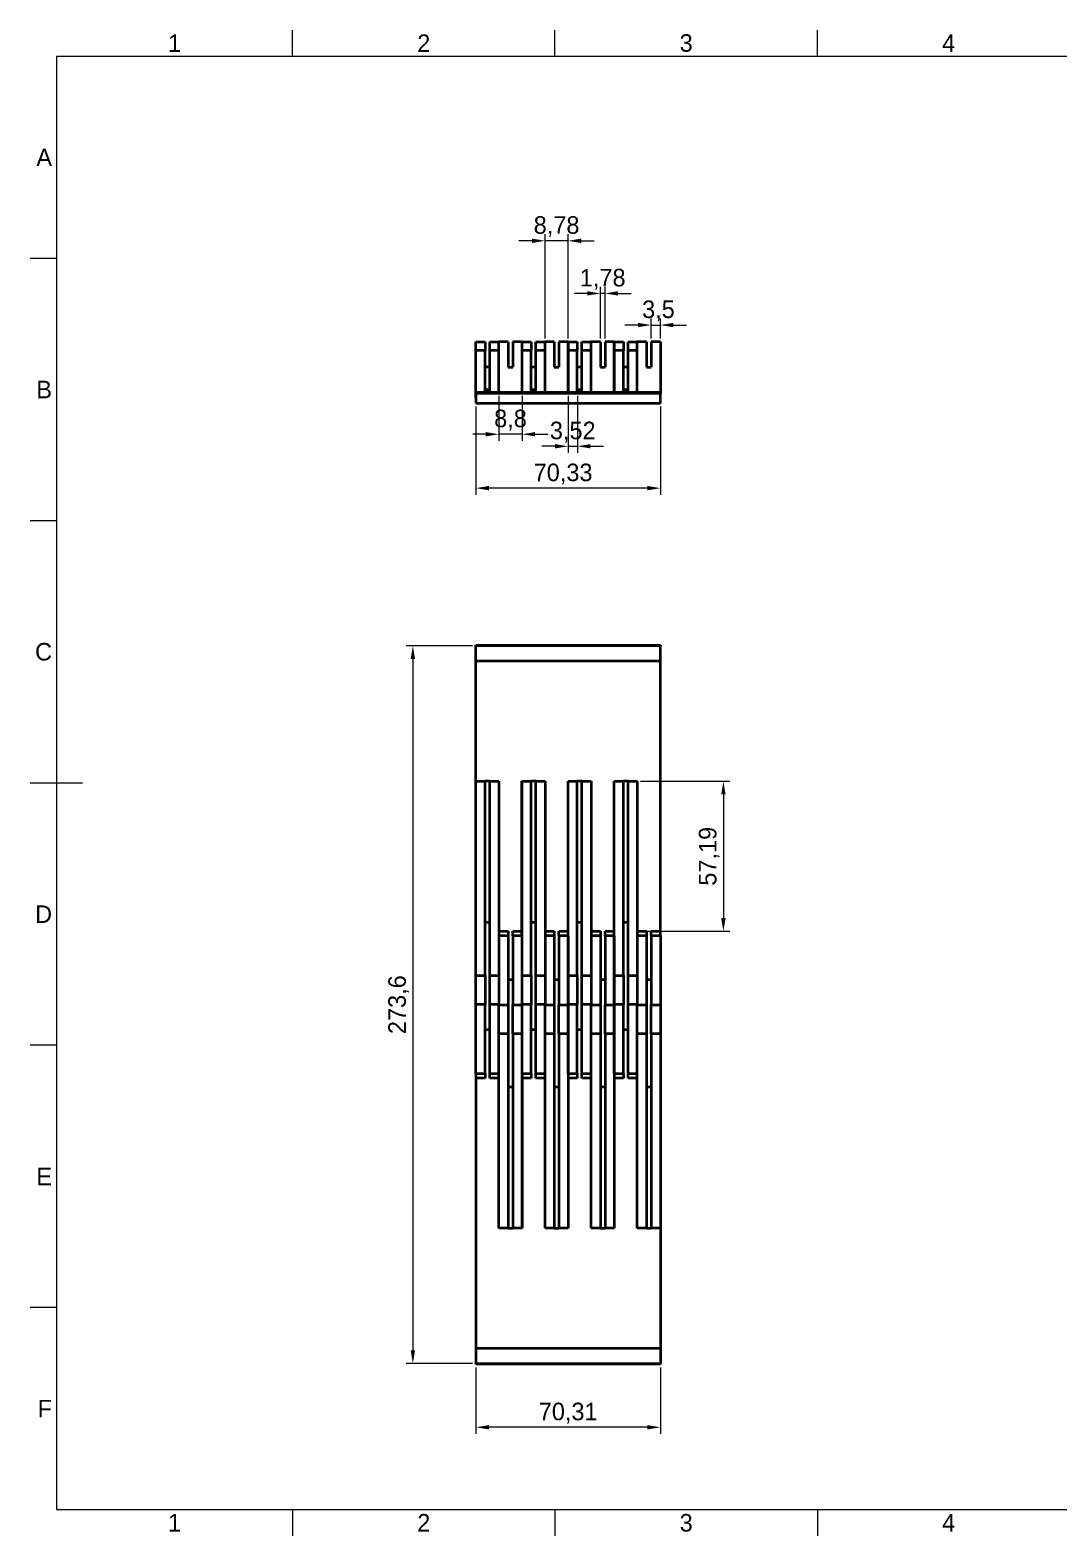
# Model space of a CAD drawing. Header units: millimetres. Extents: x 15 to 415, y 5 to 292.
# Drawn here: x 15 to 211, y 5 to 292 of the extents above; entities that cross this region are included whole.
import ezdxf

# ---------------------------------------------------------------- set-up
doc = ezdxf.new("R2010")
doc.units = ezdxf.units.MM
for name, color, linetype in [('Annotations', 7, 'Continuous'), ('Border', 7, 'Continuous'), ('Geometries', 7, 'Continuous')]:
    doc.layers.add(name, color=color, linetype=linetype)
doc.styles.add('Shapr0', font='txt', dxfattribs={"height": 3.3495})
doc.styles.add('Shapr1', font='txt', dxfattribs={"height": 3.3495})
doc.styles.add('Shapr3', font='txt', dxfattribs={"height": 3.3495})
doc.dimstyles.new('ISO-25', dxfattribs={"dimtxt": 2.5, "dimasz": 2.5, "dimexe": 1.25, "dimexo": 0.625, "dimtad": 1, "dimtxsty": 'Standard', "dimcen": 2.5, "dimadec": 0, "dimazin": 0, "dimtfac": 1, "dimtmove": 0, "dimatfit": 3, "dimfxl": 1, "dimarcsym": 0})

# ---------------------------------------------------------------- blocks, each defined once
blk = doc.blocks.new('*D2')
at = {"layer": 'Annotations', "color": 0, "linetype": 'Continuous', "lineweight": 15}
for p, q in [((99.92, 220.28), (99.92, 203.45)), ((135.08, 220.28), (135.08, 203.45)), ((132.58, 204.7), (102.42, 204.7))]:
    blk.add_line(p, q, dxfattribs=at)
at = {"layer": 'Annotations', "color": 0}
for points in [[(102.42, 205.12), (102.42, 204.28), (99.92, 204.7)], [(132.58, 204.28), (132.58, 205.12), (135.08, 204.7)]]:
    blk.add_solid(points, dxfattribs=at)
at = {"layer": 'Defpoints', "color": 0}
for p in [(99.92, 220.91), (135.08, 220.91), (99.92, 204.7)]:
    blk.add_point(p, dxfattribs=at)
at = {"layer": 'Annotations', "color": 0, "lineweight": 15, "insert": (116.54, 207.39), "char_height": 3.349, "attachment_point": 5, "style": 'Shapr1'}
blk.add_mtext('\\A1;70,33', dxfattribs=at)
blk = doc.blocks.new('*D3')
at = {"layer": 'Annotations', "color": 0, "linetype": 'Continuous', "lineweight": 15}
for p, q in [((113.11, 233.22), (113.11, 253.09)), ((117.49, 233.22), (117.49, 253.09)), ((110.61, 251.84), (108.11, 251.84)), ((117.49, 251.84), (113.11, 251.84)), ((117.49, 251.84), (113.11, 251.84)), ((119.99, 251.84), (122.49, 251.84))]:
    blk.add_line(p, q, dxfattribs=at)
at = {"layer": 'Annotations', "color": 0}
for points in [[(110.61, 251.42), (110.61, 252.26), (113.11, 251.84)], [(119.99, 252.26), (119.99, 251.42), (117.49, 251.84)]]:
    blk.add_solid(points, dxfattribs=at)
at = {"layer": 'Defpoints', "color": 0}
for p in [(113.11, 251.84), (113.11, 232.59), (117.49, 232.59)]:
    blk.add_point(p, dxfattribs=at)
at = {"layer": 'Annotations', "color": 0, "lineweight": 15, "insert": (115.3, 254.54), "char_height": 3.349, "attachment_point": 5, "style": 'Shapr1'}
blk.add_mtext('\\A1;8,78', dxfattribs=at)
blk = doc.blocks.new('*D4')
at = {"layer": 'Annotations', "color": 0, "linetype": 'Continuous', "lineweight": 15}
for p, q in [((130.82, 235.78), (128.32, 235.78)), ((133.32, 233.22), (133.32, 237.03)), ((133.32, 235.78), (135.07, 235.78)), ((133.32, 235.78), (135.07, 235.78)), ((135.07, 233.22), (135.07, 237.03)), ((137.57, 235.78), (140.07, 235.78))]:
    blk.add_line(p, q, dxfattribs=at)
at = {"layer": 'Annotations', "color": 0}
for points in [[(130.82, 235.37), (130.82, 236.2), (133.32, 235.78)], [(137.57, 236.2), (137.57, 235.37), (135.07, 235.78)]]:
    blk.add_solid(points, dxfattribs=at)
at = {"layer": 'Defpoints', "color": 0}
for p in [(135.07, 235.78), (133.32, 232.59), (135.07, 232.59)]:
    blk.add_point(p, dxfattribs=at)
at = {"layer": 'Annotations', "color": 0, "lineweight": 15, "insert": (134.71, 238.48), "char_height": 3.349, "attachment_point": 5, "style": 'Shapr1'}
blk.add_mtext('\\A1;3,5', dxfattribs=at)
blk = doc.blocks.new('*D5')
at = {"layer": 'Annotations', "color": 0, "linetype": 'Continuous', "lineweight": 15}
for p, q in [((104.32, 222.29), (104.32, 213.72)), ((108.72, 222.29), (108.72, 213.72)), ((101.82, 214.97), (99.32, 214.97)), ((108.72, 214.97), (104.32, 214.97)), ((108.72, 214.97), (104.32, 214.97)), ((111.22, 214.97), (113.72, 214.97))]:
    blk.add_line(p, q, dxfattribs=at)
at = {"layer": 'Annotations', "color": 0}
for points in [[(101.82, 214.56), (101.82, 215.39), (104.32, 214.97)], [(111.22, 215.39), (111.22, 214.56), (108.72, 214.97)]]:
    blk.add_solid(points, dxfattribs=at)
at = {"layer": 'Defpoints', "color": 0}
for p in [(104.32, 222.92), (108.72, 222.92), (104.32, 214.97)]:
    blk.add_point(p, dxfattribs=at)
at = {"layer": 'Annotations', "color": 0, "lineweight": 15, "insert": (106.52, 217.67), "char_height": 3.349, "attachment_point": 5, "style": 'Shapr1'}
blk.add_mtext('\\A1;8,8', dxfattribs=at)
blk = doc.blocks.new('*D6')
at = {"layer": 'Annotations', "color": 0, "linetype": 'Continuous', "lineweight": 15}
for p, q in [((121.14, 241.81), (118.64, 241.81)), ((123.64, 233.22), (123.64, 243.06)), ((124.53, 241.81), (123.64, 241.81)), ((124.53, 241.81), (123.64, 241.81)), ((124.53, 233.22), (124.53, 243.06)), ((127.03, 241.81), (129.53, 241.81))]:
    blk.add_line(p, q, dxfattribs=at)
at = {"layer": 'Annotations', "color": 0}
for points in [[(121.14, 241.4), (121.14, 242.23), (123.64, 241.81)], [(127.03, 242.23), (127.03, 241.4), (124.53, 241.81)]]:
    blk.add_solid(points, dxfattribs=at)
at = {"layer": 'Defpoints', "color": 0}
for p in [(123.64, 241.81), (123.64, 232.59), (124.53, 232.59)]:
    blk.add_point(p, dxfattribs=at)
at = {"layer": 'Annotations', "color": 0, "lineweight": 15, "insert": (124.09, 244.51), "char_height": 3.349, "attachment_point": 5, "style": 'Shapr1'}
blk.add_mtext('\\A1;1,78', dxfattribs=at)
blk = doc.blocks.new('*D7')
at = {"layer": 'Annotations', "color": 0, "linetype": 'Continuous', "lineweight": 15}
for p, q in [((117.49, 222.29), (117.49, 211.43)), ((119.26, 222.29), (119.26, 211.43)), ((114.99, 212.68), (112.49, 212.68)), ((117.49, 212.68), (119.26, 212.68)), ((117.49, 212.68), (119.26, 212.68)), ((121.76, 212.68), (124.26, 212.68))]:
    blk.add_line(p, q, dxfattribs=at)
at = {"layer": 'Annotations', "color": 0}
for points in [[(114.99, 212.27), (114.99, 213.1), (117.49, 212.68)], [(121.76, 213.1), (121.76, 212.27), (119.26, 212.68)]]:
    blk.add_solid(points, dxfattribs=at)
at = {"layer": 'Defpoints', "color": 0}
for p in [(117.49, 222.92), (119.26, 222.92), (119.26, 212.68)]:
    blk.add_point(p, dxfattribs=at)
at = {"layer": 'Annotations', "color": 0, "lineweight": 15, "insert": (118.38, 215.38), "char_height": 3.349, "attachment_point": 5, "style": 'Shapr1'}
blk.add_mtext('\\A1;3,52', dxfattribs=at)
blk = doc.blocks.new('*D8')
at = {"layer": 'Annotations', "color": 0, "linetype": 'Continuous', "lineweight": 15}
for p, q in [((131.31, 148.83), (148.33, 148.83)), ((147.08, 146.33), (147.08, 122.74)), ((131.31, 120.24), (148.33, 120.24))]:
    blk.add_line(p, q, dxfattribs=at)
at = {"layer": 'Annotations', "color": 0}
for points in [[(147.5, 146.33), (146.67, 146.33), (147.08, 148.83)], [(146.67, 122.74), (147.5, 122.74), (147.08, 120.24)]]:
    blk.add_solid(points, dxfattribs=at)
at = {"layer": 'Defpoints', "color": 0}
for p in [(130.68, 148.83), (130.68, 120.24), (147.08, 120.24)]:
    blk.add_point(p, dxfattribs=at)
at = {"layer": 'Annotations', "color": 0, "lineweight": 15, "insert": (144.39, 134.53), "char_height": 3.349, "attachment_point": 5, "rotation": 90, "style": 'Shapr3'}
blk.add_mtext('\\A1;57,19', dxfattribs=at)
blk = doc.blocks.new('*D9')
at = {"layer": 'Annotations', "color": 0, "linetype": 'Continuous', "lineweight": 15}
for p, q in [((99.29, 174.65), (86.67, 174.65)), ((87.92, 172.15), (87.92, 40.35)), ((99.3, 37.85), (86.67, 37.85))]:
    blk.add_line(p, q, dxfattribs=at)
at = {"layer": 'Annotations', "color": 0}
for points in [[(88.33, 172.15), (87.5, 172.15), (87.92, 174.65)], [(87.5, 40.35), (88.33, 40.35), (87.92, 37.85)]]:
    blk.add_solid(points, dxfattribs=at)
at = {"layer": 'Defpoints', "color": 0}
for p in [(99.92, 174.65), (87.92, 37.85), (99.93, 37.85)]:
    blk.add_point(p, dxfattribs=at)
at = {"layer": 'Annotations', "color": 0, "lineweight": 15, "insert": (85.22, 106.25), "char_height": 3.349, "attachment_point": 5, "rotation": 90, "style": 'Shapr3'}
blk.add_mtext('\\A1;273,6', dxfattribs=at)
blk = doc.blocks.new('*D10')
at = {"layer": 'Annotations', "color": 0, "linetype": 'Continuous', "lineweight": 15}
for p, q in [((99.93, 37.08), (99.93, 24.45)), ((135.08, 37.08), (135.08, 24.45)), ((132.58, 25.7), (102.43, 25.7))]:
    blk.add_line(p, q, dxfattribs=at)
at = {"layer": 'Annotations', "color": 0}
for points in [[(102.43, 26.12), (102.43, 25.29), (99.93, 25.7)], [(132.58, 25.29), (132.58, 26.12), (135.08, 25.7)]]:
    blk.add_solid(points, dxfattribs=at)
at = {"layer": 'Defpoints', "color": 0}
for p in [(99.93, 37.7), (135.08, 37.7), (99.93, 25.7)]:
    blk.add_point(p, dxfattribs=at)
at = {"layer": 'Annotations', "color": 0, "lineweight": 15, "insert": (117.51, 28.4), "char_height": 3.349, "attachment_point": 5, "style": 'Shapr3'}
blk.add_mtext('\\A1;70,31', dxfattribs=at)

msp = doc.modelspace()

# ---------------------------------------------------------------- linework, layer by layer
at = {"layer": 'Border', "linetype": 'Continuous', "lineweight": 15}
for p, q in [((65, 287), (65, 292)), ((115, 287), (115, 292)), ((165, 287), (165, 292)), ((410, 287), (20, 287)), ((20, 287), (20, 10)), ((20, 248.5), (15, 248.5)), ((20, 198.5), (15, 198.5)), ((25, 148.5), (15, 148.5)), ((20, 98.5), (15, 98.5)), ((20, 48.5), (15, 48.5)), ((20, 10), (410, 10)), ((65, 10), (65, 5)), ((115, 10), (115, 5)), ((165, 10), (165, 5))]:
    msp.add_line(p, q, dxfattribs=at)
at = {"layer": 'Geometries', "linetype": 'Continuous', "lineweight": 40}
for p, q in [((99.9275, 230.913), (99.9275, 232.5925)), ((99.9275, 232.5925), (101.6775, 232.5925)), ((101.6775, 232.5925), (101.6775, 230.913)), ((102.5665, 230.913), (102.5665, 232.5925)), ((102.5665, 232.5925), (104.3165, 232.5925)), ((106.0665, 232.5925), (104.3165, 232.5925)), ((104.3165, 230.913), (104.3165, 232.5925)), ((106.0665, 232.5925), (106.0665, 228.8925)), ((106.9555, 232.5925), (106.9555, 227.7284)), ((108.7055, 232.5925), (106.9555, 232.5925)), ((108.7055, 232.5925), (108.7055, 222.9179)), ((108.7165, 230.913), (108.7165, 232.5925)), ((108.7165, 232.5925), (110.4665, 232.5925)), ((110.4665, 232.5925), (110.4665, 230.913)), ((111.3555, 230.913), (111.3555, 232.5925)), ((111.3555, 232.5925), (113.1055, 232.5925)), ((114.8555, 232.5925), (113.1055, 232.5925)), ((113.1055, 230.913), (113.1055, 232.5925)), ((114.8555, 232.5925), (114.8555, 228.8925)), ((117.4945, 232.5925), (115.7445, 232.5925)), ((115.7445, 232.5925), (115.7445, 227.7284)), ((117.4945, 232.5925), (117.4945, 222.9179)), ((117.5055, 232.5925), (119.2555, 232.5925)), ((117.5055, 230.913), (117.5055, 232.5925)), ((119.2555, 232.5925), (119.2555, 230.913)), ((120.1445, 232.5925), (121.8945, 232.5925)), ((120.1445, 230.913), (120.1445, 232.5925)), ((123.6445, 232.5925), (121.8945, 232.5925)), ((121.8945, 230.913), (121.8945, 232.5925)), ((123.6445, 232.5925), (123.6445, 228.8925)), ((124.5335, 232.5925), (124.5335, 227.7284)), ((126.2835, 232.5925), (124.5335, 232.5925)), ((126.2835, 232.5925), (126.2835, 222.9179)), ((126.2945, 232.5925), (128.0445, 232.5925)), ((126.2945, 230.913), (126.2945, 232.5925)), ((128.0445, 232.5925), (128.0445, 230.913)), ((128.9335, 230.913), (128.9335, 232.5925)), ((128.9335, 232.5925), (130.6835, 232.5925)), ((132.4335, 232.5925), (130.6835, 232.5925)), ((130.6835, 230.913), (130.6835, 232.5925)), ((132.4335, 232.5925), (132.4335, 228.8925)), ((135.0725, 232.5925), (133.3225, 232.5925)), ((133.3225, 232.5925), (133.3225, 227.7284)), ((135.0725, 232.5925), (135.0725, 222.9179)), ((101.6775, 230.913), (99.9275, 230.913)), ((99.9275, 222.9179), (99.9275, 230.913)), ((101.6775, 227.7284), (101.6775, 230.913)), ((102.5665, 227.7284), (102.5665, 230.913)), ((104.3165, 230.913), (102.5665, 230.913)), ((104.3165, 222.9179), (104.3165, 230.913)), ((110.4665, 230.913), (108.7165, 230.913)), ((108.7165, 222.9179), (108.7165, 230.913)), ((110.4665, 227.7284), (110.4665, 230.913)), ((111.3555, 227.7284), (111.3555, 230.913)), ((113.1055, 230.913), (111.3555, 230.913)), ((113.1055, 222.9179), (113.1055, 230.913)), ((117.5055, 222.9179), (117.5055, 230.913)), ((119.2555, 230.913), (117.5055, 230.913)), ((119.2555, 227.7284), (119.2555, 230.913)), ((120.1445, 227.7284), (120.1445, 230.913)), ((121.8945, 230.913), (120.1445, 230.913)), ((121.8945, 222.9179), (121.8945, 230.913)), ((126.2945, 222.9179), (126.2945, 230.913)), ((128.0445, 230.913), (126.2945, 230.913)), ((128.0445, 227.7284), (128.0445, 230.913)), ((128.9335, 227.7284), (128.9335, 230.913)), ((130.6835, 230.913), (128.9335, 230.913)), ((130.6835, 222.9179), (130.6835, 230.913)), ((101.6775, 223.509), (101.6775, 227.7284)), ((102.5665, 227.7284), (101.6775, 227.7284)), ((102.5665, 223.509), (102.5665, 227.7284)), ((106.0665, 228.8925), (106.0665, 227.7284)), ((106.0665, 227.7284), (106.9555, 227.7284)), ((111.3555, 227.7284), (110.4665, 227.7284)), ((110.4665, 223.509), (110.4665, 227.7284)), ((111.3555, 223.509), (111.3555, 227.7284)), ((114.8555, 228.8925), (114.8555, 227.7284)), ((114.8555, 227.7284), (115.7445, 227.7284)), ((120.1445, 227.7284), (119.2555, 227.7284)), ((119.2555, 223.509), (119.2555, 227.7284)), ((120.1445, 223.509), (120.1445, 227.7284)), ((123.6445, 228.8925), (123.6445, 227.7284)), ((123.6445, 227.7284), (124.5335, 227.7284)), ((128.9335, 227.7284), (128.0445, 227.7284)), ((128.0445, 223.509), (128.0445, 227.7284)), ((128.9335, 223.509), (128.9335, 227.7284)), ((132.4335, 228.8925), (132.4335, 227.7284)), ((132.4335, 227.7284), (133.3225, 227.7284)), ((99.9275, 222.9179), (99.9165, 222.9179)), ((99.9165, 221.9075), (99.9165, 222.9179)), ((99.9165, 221.9075), (99.9275, 221.9075)), ((99.9165, 221.9075), (99.9165, 220.9075)), ((99.9275, 222.9179), (99.9275, 222.9152)), ((101.6775, 222.9179), (99.9275, 222.9179)), ((99.9275, 222.7653), (99.9275, 222.9152)), ((99.9275, 222.9152), (135.0835, 222.9152)), ((135.0835, 222.7653), (99.9275, 222.7653)), ((99.9275, 222.7653), (99.9275, 221.9075)), ((99.9275, 221.9075), (99.9275, 220.9075)), ((101.6775, 222.9179), (101.6775, 223.509)), ((101.6775, 223.509), (102.5665, 223.509)), ((102.5665, 222.9179), (101.6775, 222.9179)), ((102.5665, 222.9179), (102.5665, 223.509)), ((104.3165, 222.9179), (102.5665, 222.9179)), ((108.7055, 222.9179), (104.3165, 222.9179)), ((108.7165, 222.9179), (108.7055, 222.9179)), ((110.4665, 222.9179), (108.7165, 222.9179)), ((110.4665, 222.9179), (110.4665, 223.509)), ((110.4665, 223.509), (111.3555, 223.509)), ((111.3555, 222.9179), (110.4665, 222.9179)), ((111.3555, 222.9179), (111.3555, 223.509)), ((113.1055, 222.9179), (111.3555, 222.9179)), ((117.4945, 222.9179), (113.1055, 222.9179)), ((117.5055, 222.9179), (117.4945, 222.9179)), ((119.2555, 222.9179), (117.5055, 222.9179)), ((119.2555, 222.9179), (119.2555, 223.509)), ((119.2555, 223.509), (120.1445, 223.509)), ((120.1445, 222.9179), (119.2555, 222.9179)), ((120.1445, 222.9179), (120.1445, 223.509)), ((121.8945, 222.9179), (120.1445, 222.9179)), ((126.2835, 222.9179), (121.8945, 222.9179)), ((126.2945, 222.9179), (126.2835, 222.9179)), ((128.0445, 222.9179), (126.2945, 222.9179)), ((128.0445, 222.9179), (128.0445, 223.509)), ((128.0445, 223.509), (128.9335, 223.509)), ((128.9335, 222.9179), (128.0445, 222.9179)), ((128.9335, 222.9179), (128.9335, 223.509)), ((130.6835, 222.9179), (128.9335, 222.9179)), ((135.0725, 222.9179), (130.6835, 222.9179)), ((135.0835, 222.9179), (135.0725, 222.9179)), ((135.0835, 222.9179), (135.0835, 222.9152)), ((135.0835, 222.9152), (135.0835, 222.7653)), ((135.0835, 220.9075), (135.0835, 222.7653)), ((99.9165, 220.9075), (99.9275, 220.9075)), ((99.9275, 220.9075), (135.0835, 220.9075)), ((99.9165, 174.7954), (135.0725, 174.7954)), ((99.9165, 174.6508), (99.9165, 174.7954)), ((135.0725, 174.6508), (99.9165, 174.6508)), ((99.9165, 171.7954), (99.9165, 174.6508)), ((135.0725, 174.7954), (135.0725, 174.6508)), ((135.0725, 171.7954), (135.0725, 174.6508)), ((99.9165, 171.7954), (135.0725, 171.7954)), ((99.9165, 148.8296), (99.9165, 171.7954)), ((135.0725, 120.2355), (135.0725, 171.7954)), ((99.9165, 148.8296), (99.9275, 148.8296)), ((99.9275, 111.8004), (99.9275, 148.8296)), ((99.9275, 148.8296), (101.6775, 148.8296)), ((101.6775, 121.9788), (101.6775, 148.8296)), ((102.5665, 148.8296), (101.6775, 148.8296)), ((102.5665, 148.8296), (104.3165, 148.8296)), ((102.5665, 121.9788), (102.5665, 148.8296)), ((104.3165, 148.8296), (104.3165, 120.2355)), ((108.7055, 120.2355), (108.7055, 148.8296)), ((108.7055, 148.8296), (108.7165, 148.8296)), ((108.7165, 148.8296), (110.4665, 148.8296)), ((108.7165, 111.8004), (108.7165, 148.8296)), ((110.4665, 121.9788), (110.4665, 148.8296)), ((111.3555, 148.8296), (110.4665, 148.8296)), ((111.3555, 121.9788), (111.3555, 148.8296)), ((111.3555, 148.8296), (113.1055, 148.8296)), ((113.1055, 148.8296), (113.1055, 120.2355)), ((117.4945, 148.8296), (117.5055, 148.8296)), ((117.4945, 120.2355), (117.4945, 148.8296)), ((117.5055, 148.8296), (119.2555, 148.8296)), ((117.5055, 111.8004), (117.5055, 148.8296)), ((120.1445, 148.8296), (119.2555, 148.8296)), ((119.2555, 121.9788), (119.2555, 148.8296)), ((120.1445, 148.8296), (121.8945, 148.8296)), ((120.1445, 121.9788), (120.1445, 148.8296)), ((121.8945, 148.8296), (121.8945, 120.2355)), ((126.2835, 148.8296), (126.2945, 148.8296)), ((126.2835, 120.2355), (126.2835, 148.8296)), ((126.2945, 148.8296), (128.0445, 148.8296)), ((126.2945, 111.8004), (126.2945, 148.8296)), ((128.9335, 148.8296), (128.0445, 148.8296)), ((128.0445, 121.9788), (128.0445, 148.8296)), ((128.9335, 148.8296), (130.6835, 148.8296)), ((128.9335, 121.9788), (128.9335, 148.8296)), ((130.6835, 148.8296), (130.6835, 120.2355)), ((101.6775, 121.9788), (102.5665, 121.9788)), ((101.6775, 111.8004), (101.6775, 121.9788)), ((102.5665, 111.8004), (102.5665, 121.9788)), ((110.4665, 121.9788), (111.3555, 121.9788)), ((110.4665, 111.8004), (110.4665, 121.9788)), ((111.3555, 111.8004), (111.3555, 121.9788)), ((119.2555, 121.9788), (120.1445, 121.9788)), ((119.2555, 111.8004), (119.2555, 121.9788)), ((120.1445, 111.8004), (120.1445, 121.9788)), ((128.0445, 111.8004), (128.0445, 121.9788)), ((128.0445, 121.9788), (128.9335, 121.9788)), ((128.9335, 111.8004), (128.9335, 121.9788)), ((104.3165, 120.2355), (104.3165, 119.3549)), ((104.3165, 120.2355), (106.0665, 120.2355)), ((106.0665, 119.3549), (104.3165, 119.3549)), ((104.3165, 119.3549), (104.3165, 111.8004)), ((106.0665, 120.2355), (106.0665, 119.3549)), ((106.0665, 119.3549), (106.0665, 111.0287)), ((106.9555, 120.2355), (108.7055, 120.2355)), ((106.9555, 119.3549), (106.9555, 120.2355)), ((108.7055, 119.3549), (106.9555, 119.3549)), ((106.9555, 119.3549), (106.9555, 111.0287)), ((108.7055, 119.3549), (108.7055, 120.2355)), ((108.7055, 119.3549), (108.7055, 106.2466)), ((113.1055, 120.2355), (114.8555, 120.2355)), ((113.1055, 120.2355), (113.1055, 119.3549)), ((114.8555, 119.3549), (113.1055, 119.3549)), ((113.1055, 119.3549), (113.1055, 111.8004)), ((114.8555, 120.2355), (114.8555, 119.3549)), ((114.8555, 119.3549), (114.8555, 111.0287)), ((115.7445, 120.2355), (117.4945, 120.2355)), ((115.7445, 119.3549), (115.7445, 120.2355)), ((115.7445, 119.3549), (115.7445, 111.0287)), ((117.4945, 119.3549), (115.7445, 119.3549)), ((117.4945, 119.3549), (117.4945, 120.2355)), ((117.4945, 119.3549), (117.4945, 106.2466)), ((121.8945, 120.2355), (123.6445, 120.2355)), ((121.8945, 120.2355), (121.8945, 119.3549)), ((123.6445, 119.3549), (121.8945, 119.3549)), ((121.8945, 119.3549), (121.8945, 111.8004)), ((123.6445, 120.2355), (123.6445, 119.3549)), ((123.6445, 119.3549), (123.6445, 111.0287)), ((124.5335, 119.3549), (124.5335, 120.2355)), ((124.5335, 120.2355), (126.2835, 120.2355)), ((126.2835, 119.3549), (124.5335, 119.3549)), ((124.5335, 119.3549), (124.5335, 111.0287)), ((126.2835, 119.3549), (126.2835, 120.2355)), ((126.2835, 119.3549), (126.2835, 106.2466)), ((130.6835, 120.2355), (132.4335, 120.2355)), ((130.6835, 120.2355), (130.6835, 119.3549)), ((132.4335, 119.3549), (130.6835, 119.3549)), ((130.6835, 119.3549), (130.6835, 111.8004)), ((132.4335, 120.2355), (132.4335, 119.3549)), ((132.4335, 119.3549), (132.4335, 111.0287)), ((133.3225, 120.2355), (135.0725, 120.2355)), ((133.3225, 119.3549), (133.3225, 120.2355)), ((133.3225, 119.3549), (133.3225, 111.0287)), ((135.0725, 119.3549), (133.3225, 119.3549)), ((135.0725, 119.3549), (135.0725, 120.2355)), ((135.0725, 119.3549), (135.0725, 106.2466)), ((99.9275, 106.2534), (99.9275, 111.8004)), ((99.9275, 111.8004), (101.6775, 111.8004)), ((101.6775, 111.8004), (101.6775, 106.2534)), ((102.5665, 106.2534), (102.5665, 111.8004)), ((102.5665, 111.8004), (104.3165, 111.8004)), ((104.3165, 111.8004), (104.3165, 106.2534)), ((106.0665, 111.0287), (106.0665, 106.2466)), ((106.0665, 111.0287), (106.9555, 111.0287)), ((106.9555, 111.0287), (106.9555, 106.2466)), ((108.7165, 111.8004), (110.4665, 111.8004)), ((108.7165, 106.2534), (108.7165, 111.8004)), ((110.4665, 111.8004), (110.4665, 106.2534)), ((111.3555, 106.2534), (111.3555, 111.8004)), ((111.3555, 111.8004), (113.1055, 111.8004)), ((113.1055, 111.8004), (113.1055, 106.2534)), ((114.8555, 111.0287), (115.7445, 111.0287)), ((114.8555, 111.0287), (114.8555, 106.2466)), ((115.7445, 111.0287), (115.7445, 106.2466)), ((117.5055, 106.2534), (117.5055, 111.8004)), ((117.5055, 111.8004), (119.2555, 111.8004)), ((119.2555, 111.8004), (119.2555, 106.2534)), ((120.1445, 106.2534), (120.1445, 111.8004)), ((120.1445, 111.8004), (121.8945, 111.8004)), ((121.8945, 111.8004), (121.8945, 106.2534)), ((123.6445, 111.0287), (123.6445, 106.2466)), ((123.6445, 111.0287), (124.5335, 111.0287)), ((124.5335, 111.0287), (124.5335, 106.2466)), ((126.2945, 106.2534), (126.2945, 111.8004)), ((126.2945, 111.8004), (128.0445, 111.8004)), ((128.0445, 111.8004), (128.0445, 106.2534)), ((128.9335, 106.2534), (128.9335, 111.8004)), ((128.9335, 111.8004), (130.6835, 111.8004)), ((130.6835, 111.8004), (130.6835, 106.2534)), ((132.4335, 111.0287), (133.3225, 111.0287)), ((132.4335, 111.0287), (132.4335, 106.2466)), ((133.3225, 111.0287), (133.3225, 106.2466)), ((99.9275, 93.1451), (99.9275, 106.2534)), ((101.6775, 106.2534), (99.9275, 106.2534)), ((101.6775, 101.4713), (101.6775, 106.2534)), ((104.3165, 106.2534), (102.5665, 106.2534)), ((102.5665, 101.4713), (102.5665, 106.2534)), ((104.3165, 106.25), (104.3165, 106.2534)), ((104.3165, 106.25), (104.3165, 106.2466)), ((104.3165, 100.6996), (104.3165, 106.2466)), ((104.3165, 106.2466), (106.0665, 106.2466)), ((106.0665, 106.2466), (106.0665, 100.6996)), ((106.9555, 106.2466), (108.7055, 106.2466)), ((106.9555, 100.6996), (106.9555, 106.2466)), ((108.7055, 106.2466), (108.7055, 100.6996)), ((108.7165, 93.1451), (108.7165, 106.2534)), ((110.4665, 106.2534), (108.7165, 106.2534)), ((110.4665, 101.4713), (110.4665, 106.2534)), ((111.3555, 101.4713), (111.3555, 106.2534)), ((113.1055, 106.2534), (111.3555, 106.2534)), ((113.1055, 106.25), (113.1055, 106.2534)), ((113.1055, 106.25), (113.1055, 106.2466)), ((113.1055, 106.2466), (114.8555, 106.2466)), ((113.1055, 100.6996), (113.1055, 106.2466)), ((114.8555, 106.2466), (114.8555, 100.6996)), ((115.7445, 106.2466), (117.4945, 106.2466)), ((115.7445, 100.6996), (115.7445, 106.2466)), ((117.4945, 106.2466), (117.4945, 100.6996)), ((117.5055, 93.1451), (117.5055, 106.2534)), ((119.2555, 106.2534), (117.5055, 106.2534)), ((119.2555, 101.4713), (119.2555, 106.2534)), ((121.8945, 106.2534), (120.1445, 106.2534)), ((120.1445, 101.4713), (120.1445, 106.2534)), ((121.8945, 106.25), (121.8945, 106.2534)), ((121.8945, 106.25), (121.8945, 106.2466)), ((121.8945, 106.2466), (123.6445, 106.2466)), ((121.8945, 100.6996), (121.8945, 106.2466)), ((123.6445, 106.2466), (123.6445, 100.6996)), ((124.5335, 100.6996), (124.5335, 106.2466)), ((124.5335, 106.2466), (126.2835, 106.2466)), ((126.2835, 106.2466), (126.2835, 100.6996)), ((126.2945, 93.1451), (126.2945, 106.2534)), ((128.0445, 106.2534), (126.2945, 106.2534)), ((128.0445, 101.4713), (128.0445, 106.2534)), ((130.6835, 106.2534), (128.9335, 106.2534)), ((128.9335, 101.4713), (128.9335, 106.2534)), ((130.6835, 106.25), (130.6835, 106.2534)), ((130.6835, 106.25), (130.6835, 106.2466)), ((130.6835, 106.2466), (132.4335, 106.2466)), ((130.6835, 100.6996), (130.6835, 106.2466)), ((132.4335, 106.2466), (132.4335, 100.6996)), ((133.3225, 100.6996), (133.3225, 106.2466)), ((133.3225, 106.2466), (135.0725, 106.2466)), ((135.0725, 106.2466), (135.0725, 100.6996)), ((102.5665, 101.4713), (101.6775, 101.4713)), ((101.6775, 93.1451), (101.6775, 101.4713)), ((102.5665, 93.1451), (102.5665, 101.4713)), ((106.0665, 100.6996), (104.3165, 100.6996)), ((104.3165, 93.1451), (104.3165, 100.6996)), ((106.0665, 100.6996), (106.0665, 90.5212)), ((108.7055, 100.6996), (106.9555, 100.6996)), ((106.9555, 100.6996), (106.9555, 90.5212)), ((108.7055, 100.6996), (108.7055, 63.6704)), ((111.3555, 101.4713), (110.4665, 101.4713)), ((110.4665, 93.1451), (110.4665, 101.4713)), ((111.3555, 93.1451), (111.3555, 101.4713)), ((113.1055, 93.1451), (113.1055, 100.6996)), ((114.8555, 100.6996), (113.1055, 100.6996)), ((114.8555, 100.6996), (114.8555, 90.5212)), ((115.7445, 100.6996), (115.7445, 90.5212)), ((117.4945, 100.6996), (115.7445, 100.6996)), ((117.4945, 100.6996), (117.4945, 63.6704)), ((120.1445, 101.4713), (119.2555, 101.4713)), ((119.2555, 93.1451), (119.2555, 101.4713)), ((120.1445, 93.1451), (120.1445, 101.4713)), ((121.8945, 93.1451), (121.8945, 100.6996)), ((123.6445, 100.6996), (121.8945, 100.6996)), ((123.6445, 100.6996), (123.6445, 90.5212)), ((124.5335, 100.6996), (124.5335, 90.5212)), ((126.2835, 100.6996), (124.5335, 100.6996)), ((126.2835, 100.6996), (126.2835, 63.6704)), ((128.9335, 101.4713), (128.0445, 101.4713)), ((128.0445, 93.1451), (128.0445, 101.4713)), ((128.9335, 93.1451), (128.9335, 101.4713)), ((132.4335, 100.6996), (130.6835, 100.6996)), ((130.6835, 93.1451), (130.6835, 100.6996)), ((132.4335, 100.6996), (132.4335, 90.5212)), ((133.3225, 100.6996), (133.3225, 90.5212)), ((135.0725, 100.6996), (133.3225, 100.6996)), ((135.0725, 100.6996), (135.0725, 63.6704)), ((99.9275, 93.1451), (99.9275, 92.2645)), ((99.9275, 93.1451), (101.6775, 93.1451)), ((101.6775, 92.2645), (99.9275, 92.2645)), ((99.9275, 92.2645), (99.9275, 40.7046)), ((101.6775, 93.1451), (101.6775, 92.2645)), ((102.5665, 92.2645), (102.5665, 93.1451)), ((102.5665, 93.1451), (104.3165, 93.1451)), ((104.3165, 92.2645), (102.5665, 92.2645)), ((104.3165, 92.2645), (104.3165, 93.1451)), ((104.3165, 63.6704), (104.3165, 92.2645)), ((108.7165, 93.1451), (108.7165, 92.2645)), ((108.7165, 93.1451), (110.4665, 93.1451)), ((110.4665, 92.2645), (108.7165, 92.2645)), ((108.7165, 92.2645), (108.7165, 63.6704)), ((110.4665, 93.1451), (110.4665, 92.2645)), ((111.3555, 92.2645), (111.3555, 93.1451)), ((111.3555, 93.1451), (113.1055, 93.1451)), ((113.1055, 92.2645), (111.3555, 92.2645)), ((113.1055, 92.2645), (113.1055, 93.1451)), ((113.1055, 63.6704), (113.1055, 92.2645)), ((117.5055, 93.1451), (117.5055, 92.2645)), ((117.5055, 93.1451), (119.2555, 93.1451)), ((119.2555, 92.2645), (117.5055, 92.2645)), ((117.5055, 92.2645), (117.5055, 63.6704)), ((119.2555, 93.1451), (119.2555, 92.2645)), ((120.1445, 93.1451), (121.8945, 93.1451)), ((120.1445, 92.2645), (120.1445, 93.1451)), ((121.8945, 92.2645), (120.1445, 92.2645)), ((121.8945, 92.2645), (121.8945, 93.1451)), ((121.8945, 63.6704), (121.8945, 92.2645)), ((126.2945, 93.1451), (128.0445, 93.1451)), ((126.2945, 93.1451), (126.2945, 92.2645)), ((128.0445, 92.2645), (126.2945, 92.2645)), ((126.2945, 92.2645), (126.2945, 63.6704)), ((128.0445, 93.1451), (128.0445, 92.2645)), ((128.9335, 92.2645), (128.9335, 93.1451)), ((128.9335, 93.1451), (130.6835, 93.1451)), ((130.6835, 92.2645), (128.9335, 92.2645)), ((130.6835, 92.2645), (130.6835, 93.1451)), ((130.6835, 63.6704), (130.6835, 92.2645)), ((106.9555, 90.5212), (106.0665, 90.5212)), ((106.0665, 90.5212), (106.0665, 63.6704)), ((106.9555, 90.5212), (106.9555, 63.6704)), ((115.7445, 90.5212), (114.8555, 90.5212)), ((114.8555, 90.5212), (114.8555, 63.6704)), ((115.7445, 90.5212), (115.7445, 63.6704)), ((124.5335, 90.5212), (123.6445, 90.5212)), ((123.6445, 90.5212), (123.6445, 63.6704)), ((124.5335, 90.5212), (124.5335, 63.6704)), ((133.3225, 90.5212), (132.4335, 90.5212)), ((132.4335, 90.5212), (132.4335, 63.6704)), ((133.3225, 90.5212), (133.3225, 63.6704)), ((106.0665, 63.6704), (104.3165, 63.6704)), ((106.0665, 63.6704), (106.9555, 63.6704)), ((108.7055, 63.6704), (106.9555, 63.6704)), ((108.7165, 63.6704), (108.7055, 63.6704)), ((114.8555, 63.6704), (113.1055, 63.6704)), ((114.8555, 63.6704), (115.7445, 63.6704)), ((117.4945, 63.6704), (115.7445, 63.6704)), ((117.5055, 63.6704), (117.4945, 63.6704)), ((123.6445, 63.6704), (121.8945, 63.6704)), ((123.6445, 63.6704), (124.5335, 63.6704)), ((126.2835, 63.6704), (124.5335, 63.6704)), ((126.2945, 63.6704), (126.2835, 63.6704)), ((132.4335, 63.6704), (130.6835, 63.6704)), ((132.4335, 63.6704), (133.3225, 63.6704)), ((135.0725, 63.6704), (133.3225, 63.6704)), ((135.0835, 63.6704), (135.0725, 63.6704)), ((135.0835, 63.6704), (135.0835, 40.7046)), ((99.9275, 40.7046), (99.9275, 37.8492)), ((135.0835, 40.7046), (99.9275, 40.7046)), ((135.0835, 40.7046), (135.0835, 37.8492)), ((99.9275, 37.8492), (135.0835, 37.8492)), ((99.9275, 37.7046), (99.9275, 37.8492)), ((135.0835, 37.7046), (99.9275, 37.7046)), ((135.0835, 37.8492), (135.0835, 37.7046))]:
    msp.add_line(p, q, dxfattribs=at)

# ---------------------------------------------------------------- texts
at = {"layer": 'Border', "linetype": 'Continuous', "lineweight": 15, "char_height": 3.3495, "width": 3.3495, "style": 'Shapr0'}
for s, insert, attachment_point in [('1', (42.5, 287.8252), 8), ('2', (90, 287.8252), 8), ('3', (140, 287.8252), 8), ('4', (190, 287.8252), 8), ('A', (19.1747, 267.75), 6), ('B', (19.1747, 223.5), 6), ('C', (19.1747, 173.5), 6), ('D', (19.1747, 123.5), 6), ('E', (19.1747, 73.5), 6), ('F', (19.1747, 29.25), 6), ('1', (42.5, 9.1747), 2), ('2', (90, 9.1747), 2), ('3', (140, 9.1747), 2), ('4', (190, 9.1747), 2)]:
    msp.add_mtext(s, dxfattribs=dict(at, insert=insert, attachment_point=attachment_point))

# ---------------------------------------------------------------- dimensions: what is measured, and where the dimension line sits
at = {"layer": 'Annotations', "linetype": 'Continuous', "lineweight": 15}
for base, p1, p2, override, picture, middle in [((113.1055, 251.8414), (117.4945, 232.5925), (113.1055, 232.5925), {"dimscale": 1, "dimgap": 0.7, "dimdec": 2, "dimlfac": 2, "dimrnd": 0.01, "dimzin": 8, "dimdsep": 44, "dimtxsty": 'Shapr1', "dimse1": 0, "dimse2": 0, "dimadec": 2, "dimtol": 0, "dimlim": 0, "dimtp": 0, "dimtm": 0, "dimtfac": 0.6, "dimtdec": 8, "dimfrac": 2, "dimtolj": 1, "dimlwd": 15, "dimlwe": 15}, '*D3', (115.3, 251.8414)), ((123.6445, 241.8124), (124.5335, 232.5925), (123.6445, 232.5925), {"dimscale": 1, "dimgap": 0.7, "dimdec": 2, "dimlfac": 2, "dimrnd": 0.01, "dimzin": 8, "dimdsep": 44, "dimtxsty": 'Shapr1', "dimse1": 0, "dimse2": 0, "dimadec": 2, "dimtol": 0, "dimlim": 0, "dimtp": 0, "dimtm": 0, "dimtfac": 0.6, "dimtdec": 8, "dimfrac": 2, "dimtolj": 1, "dimlwd": 15, "dimlwe": 15}, '*D6', (124.089, 241.8124)), ((135.0725, 235.7823), (133.3225, 232.5925), (135.0725, 232.5925), {"dimscale": 1, "dimgap": 0.7, "dimdec": 2, "dimlfac": 2, "dimrnd": 0.01, "dimzin": 8, "dimdsep": 44, "dimtxsty": 'Shapr1', "dimse1": 0, "dimse2": 0, "dimadec": 2, "dimtol": 0, "dimlim": 0, "dimtp": 0, "dimtm": 0, "dimtfac": 0.6, "dimtdec": 8, "dimfrac": 2, "dimtolj": 1, "dimlwd": 15, "dimlwe": 15}, '*D4', (134.7093, 235.7823)), ((104.3165, 214.9731), (108.7165, 222.9179), (104.3165, 222.9179), {"dimscale": 1, "dimgap": 0.7, "dimdec": 2, "dimlfac": 2, "dimrnd": 0.01, "dimzin": 8, "dimdsep": 44, "dimtxsty": 'Shapr1', "dimse1": 0, "dimse2": 0, "dimadec": 2, "dimtol": 0, "dimlim": 0, "dimtp": 0, "dimtm": 0, "dimtfac": 0.6, "dimtdec": 8, "dimfrac": 2, "dimtolj": 1, "dimlwd": 15, "dimlwe": 15}, '*D5', (106.5165, 214.9731)), ((119.2555, 212.6841), (117.4945, 222.9179), (119.2555, 222.9179), {"dimscale": 1, "dimgap": 0.7, "dimdec": 2, "dimlfac": 2, "dimrnd": 0.01, "dimzin": 8, "dimdsep": 44, "dimtxsty": 'Shapr1', "dimse1": 0, "dimse2": 0, "dimadec": 2, "dimtol": 0, "dimlim": 0, "dimtp": 0, "dimtm": 0, "dimtfac": 0.6, "dimtdec": 8, "dimfrac": 2, "dimtolj": 1, "dimlwd": 15, "dimlwe": 15}, '*D7', (118.375, 212.6841)), ((99.9165, 204.6999), (135.0835, 220.9075), (99.9165, 220.9075), {"dimscale": 1, "dimgap": 0.7, "dimdec": 2, "dimlfac": 2, "dimrnd": 0.01, "dimzin": 8, "dimdsep": 44, "dimtxsty": 'Shapr1', "dimse1": 0, "dimse2": 0, "dimadec": 2, "dimtol": 0, "dimlim": 0, "dimtp": 0, "dimtm": 0, "dimtfac": 0.6, "dimtdec": 8, "dimfrac": 2, "dimtolj": 1, "dimlwd": 15, "dimlwe": 15}, '*D2', (116.5407, 204.6999)), ((99.9275, 25.7046), (135.0835, 37.7046), (99.9275, 37.7046), {"dimscale": 1, "dimgap": 0.7, "dimdec": 2, "dimlfac": 2, "dimrnd": 0.01, "dimzin": 8, "dimdsep": 44, "dimtxsty": 'Shapr3', "dimse1": 0, "dimse2": 0, "dimadec": 2, "dimtol": 0, "dimlim": 0, "dimtp": 0, "dimtm": 0, "dimtfac": 0.6, "dimtdec": 8, "dimfrac": 2, "dimtolj": 1, "dimlwd": 15, "dimlwe": 15}, '*D10', (117.5055, 25.7046))]:
    dim = msp.add_linear_dim(base=base, p1=p1, p2=p2, dimstyle='ISO-25', override=override, dxfattribs=at)
    dim.commit()
    dim.dimension.update_dxf_attribs({"geometry": picture, "text_midpoint": middle, "dimtype": 160})
for base, p1, p2, picture, middle in [((87.9165, 37.8492), (99.9165, 174.6508), (99.9275, 37.8492), '*D9', (87.9165, 106.25)), ((147.0835, 120.2355), (130.6835, 148.8296), (130.6835, 120.2355), '*D8', (147.0835, 134.5326))]:
    dim = msp.add_linear_dim(base=base, p1=p1, p2=p2, angle=90, dimstyle='ISO-25', override={"dimscale": 1, "dimgap": 0.7, "dimdec": 2, "dimlfac": 2, "dimrnd": 0.01, "dimzin": 8, "dimdsep": 44, "dimtxsty": 'Shapr3', "dimse1": 0, "dimse2": 0, "dimadec": 2, "dimtol": 0, "dimlim": 0, "dimtp": 0, "dimtm": 0, "dimtfac": 0.6, "dimtdec": 8, "dimfrac": 2, "dimtolj": 1, "dimlwd": 15, "dimlwe": 15}, dxfattribs=at)
    dim.commit()
    dim.dimension.update_dxf_attribs({"geometry": picture, "text_midpoint": middle, "dimtype": 160})

doc.saveas('drawing.dxf')
